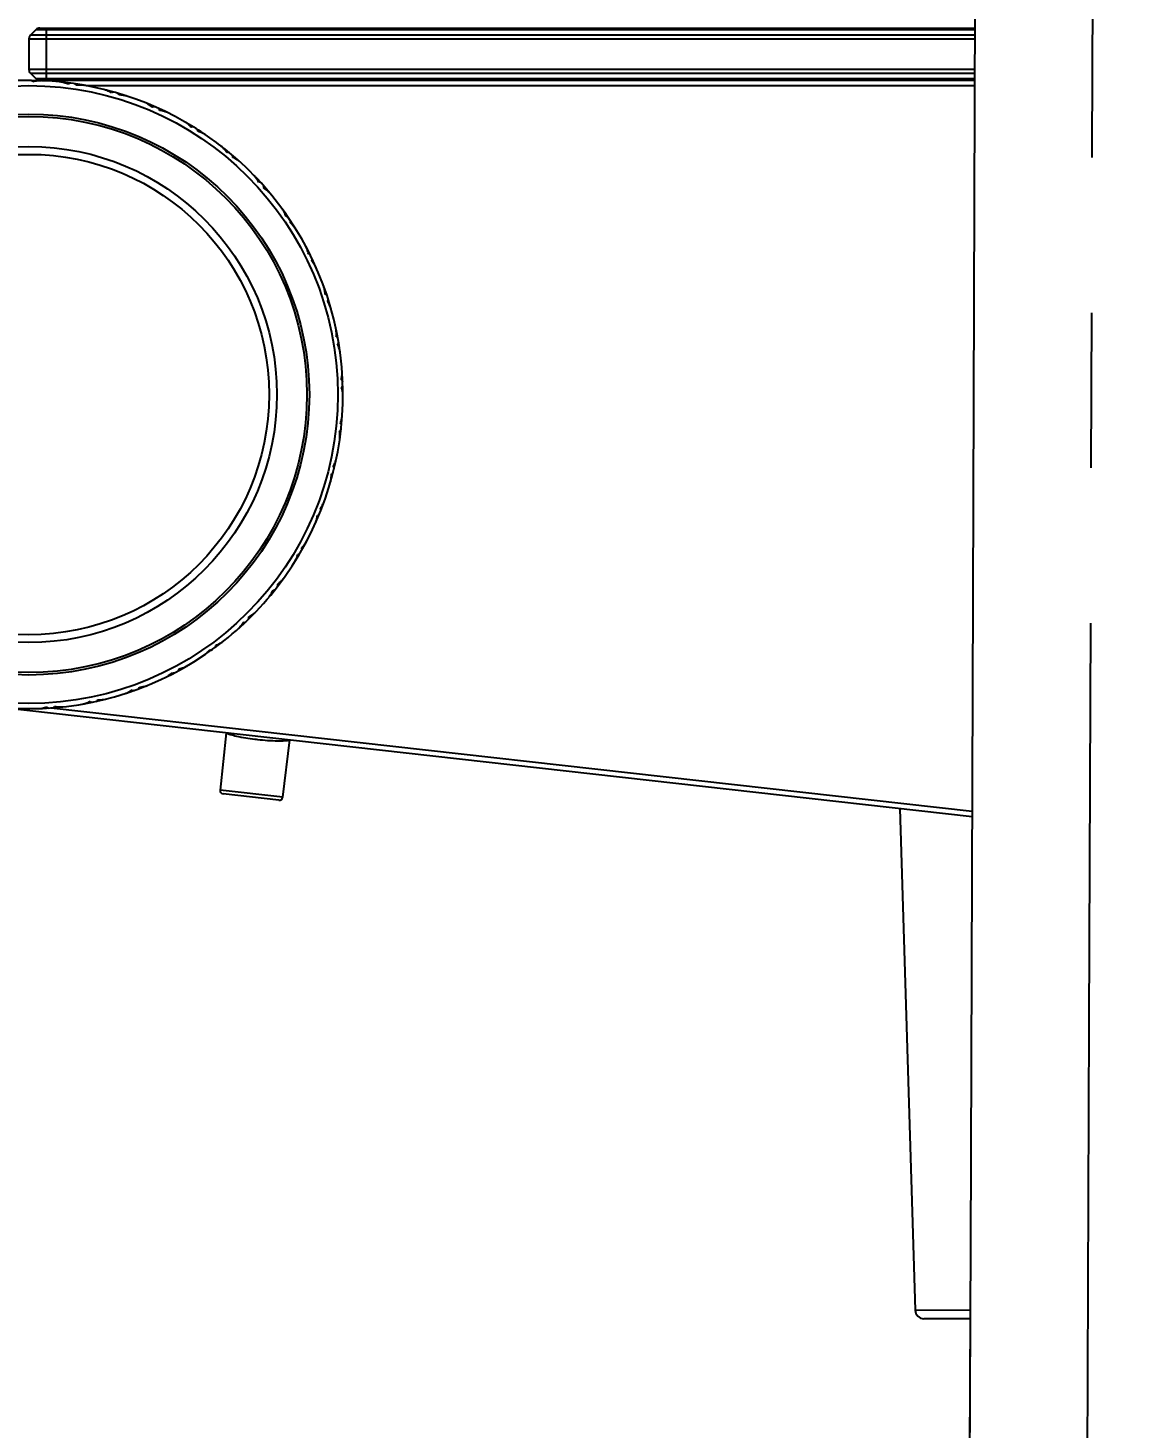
# Model space of a CAD drawing. Header units: millimetres. Extents: x 13495 to 14291, y -4366 to -3315.
# Drawn here: x 14091.98 to 14107.83, y -4010.02 to -3989.97 of the extents above; entities that cross this region are included whole.
import ezdxf

# ---------------------------------------------------------------- set-up
doc = ezdxf.new("R2010")
doc.units = ezdxf.units.MM
doc.header["$LTSCALE"] = 0.1
doc.linetypes.add('CENTER2', pattern=[28.575, 19.05, -3.175, 3.175, -3.175])
doc.linetypes.add('HIDDENX2', pattern=[19.05, 12.7, -6.35])
doc.layers.get('0').update_dxf_attribs({"lineweight": 15})
doc.layers.add('1', color=7, linetype='Continuous')
doc.layers.add('HIDDEN', color=8, linetype='HIDDENX2')
doc.styles.add('ARIAL', font='arial.ttf')
doc.dimstyles.new('사본 ISO-25', dxfattribs={"dimtxt": 4, "dimasz": 3.5, "dimexe": 0.5, "dimexo": 0.625, "dimgap": 1.5, "dimtad": 1, "dimtih": 1, "dimtoh": 1, "dimdec": 1, "dimlfac": 4, "dimdsep": 46, "dimtxsty": 'ARIAL', "dimcen": 0, "dimclrd": 3, "dimclre": 3, "dimclrt": 3, "dimadec": 1, "dimazin": 0, "dimtfac": 1, "dimtdec": 1, "dimtmove": 0, "dimatfit": 3, "dimfxl": 1.25, "dimtfill": 1, "dimarcsym": 0})

# ---------------------------------------------------------------- blocks, each defined once
blk = doc.blocks.new('*D99')
at = {"color": 3, "lineweight": -2, "transparency": 16777216}
for p, q in [((14083.858, -3991.964), (14083.858, -3978.484)), ((14118.498, -3989.497), (14118.498, -3978.484)), ((14114.998, -3978.984), (14087.358, -3978.984))]:
    blk.add_line(p, q, dxfattribs=at)
at = {"color": 3, "transparency": 16777216}
for points in [[(14087.358, -3978.401), (14087.358, -3979.567), (14083.858, -3978.984)], [(14114.998, -3978.401), (14114.998, -3979.567), (14118.498, -3978.984)]]:
    blk.add_solid(points, dxfattribs=at)
at = {"layer": 'Defpoints', "color": 0, "transparency": 16777216}
for p in [(14083.858, -3978.984), (14118.498, -3990.122), (14083.858, -3992.589)]:
    blk.add_point(p, dxfattribs=at)
at = {"color": 3, "transparency": 16777216, "insert": (14094.473, -3975.44), "char_height": 4, "attachment_point": 5, "style": 'ARIAL', "bg_fill": 3, "box_fill_scale": 1.1, "bg_fill_color": 256, "bg_fill_true_color": 13158600, "bg_fill_transparency": 0}
blk.add_mtext('139', dxfattribs=at)

msp = doc.modelspace()

# ---------------------------------------------------------------- linework, layer by layer
at = {"layer": '1', "color": 7, "linetype": 'Continuous'}
for p, q in [((14092.154, -3989.966), (14105.551, -3989.966)), ((14092.248, -3990.694), (14092.248, -3989.966)), ((14091.998, -3990.122), (14105.551, -3990.122)), ((14091.998, -3990.122), (14091.998, -3990.56)), ((14092.101, -3989.988), (14092.02, -3990.069)), ((14105.551, -3990.069), (14092.02, -3990.069)), ((14092.101, -3989.988), (14105.551, -3989.988)), ((14105.549, -3990.56), (14091.998, -3990.56)), ((14092.02, -3990.613), (14105.549, -3990.613)), ((14092.02, -3990.613), (14092.101, -3990.694)), ((14092.024, -3990.716), (14092.02, -3990.716)), ((14105.549, -3990.694), (14092.101, -3990.694)), ((14105.549, -3990.716), (14092.101, -3990.716)), ((14092.815, -3990.791), (14105.548, -3990.791)), ((14105.524, -3998.119), (14105.488, -4007.427)), ((14091.579, -3999.697), (14105.512, -4001.26)), ((14092.318, -3999.705), (14105.512, -4001.185)), ((14094.822, -4000.061), (14094.739, -4000.883)), ((14095.634, -4000.983), (14095.735, -4000.164)), ((14095.634, -4000.983), (14094.739, -4000.883)), ((14095.579, -4001.027), (14094.783, -4000.937)), ((14104.475, -4001.144), (14104.696, -4008.334)), ((14105.484, -4008.337), (14104.696, -4008.334)), ((14105.483, -4008.458), (14104.82, -4008.455))]:
    msp.add_line(p, q, dxfattribs=at)
for points in [[(14105.286, -3847.123), (14105.404, -3866.049), (14105.511, -3889.165), (14105.573, -3908.451), (14105.606, -3925.339), (14105.619, -3940.34), (14105.617, -3953.897), (14105.605, -3966.264), (14105.584, -3977.639), (14105.557, -3988.213), (14105.524, -3998.119)], [(14105.488, -4007.427), (14105.448, -4016.199), (14105.406, -4024.465), (14105.362, -4032.239), (14105.316, -4039.542), (14105.271, -4046.398), (14105.225, -4052.802), (14105.18, -4058.757), (14105.136, -4064.244), (14105.096, -4069.154), (14105.06, -4073.33), (14105.029, -4076.754), (14105.005, -4079.481)], [(14105.483, -4008.463), (14105.459, -4013.878), (14105.415, -4022.719), (14105.363, -4031.9), (14105.311, -4040.377), (14105.26, -4047.901), (14105.211, -4054.734), (14105.164, -4060.81), (14105.121, -4066.098), (14105.084, -4070.543)]]:
    msp.add_lwpolyline(points, dxfattribs=at)
for radius in [4.425, 4.018, 3.984, 3.553, 3.441]:
    msp.add_circle((14091.998, -3995.216), radius, dxfattribs=at)
for centre, radius, start, end in [((14092.154, -3990.041), 0.075, 90, 135), ((14092.073, -3990.122), 0.075, 135, 180), ((14092.073, -3990.56), 0.075, 180, 225), ((14091.998, -3995.216), 4.5, 89.7225, 306.3321), ((14091.998, -3995.216), 4.5, 58.3378, 89.668), ((14092.154, -3990.641), 0.075, 225, 240), ((14092.161, -3990.923), 0.203, 87.8212, 88.2078), ((14092.434, -3990.942), 0.203, 83.8077, 84.1789), ((14092.757, -3990.987), 0.203, 79.8212, 80.1932), ((14093.024, -3991.044), 0.203, 75.8077, 76.1789), ((14093.339, -3991.134), 0.203, 71.8212, 72.2078), ((14093.595, -3991.227), 0.203, 67.8077, 68.1789), ((14093.894, -3991.36), 0.203, 63.8212, 64.1932), ((14094.135, -3991.488), 0.203, 59.8077, 60.1789), ((14091.998, -3995.216), 4.5, 50.3378, 58.3321), ((14094.412, -3991.662), 0.203, 55.8212, 56.2078), ((14094.633, -3991.822), 0.203, 51.8077, 52.1789), ((14091.998, -3995.216), 4.5, 34.3378, 50.3321), ((14094.883, -3992.032), 0.203, 47.8212, 48.1932), ((14095.079, -3992.222), 0.203, 43.8077, 44.1789), ((14095.298, -3992.465), 0.203, 39.8212, 40.2078), ((14095.466, -3992.68), 0.203, 35.8077, 36.1789), ((14091.998, -3995.216), 4.5, 322.3378, 34.3321), ((14095.649, -3992.951), 0.203, 31.8212, 32.1932), ((14095.785, -3993.187), 0.203, 27.8077, 28.1789), ((14095.929, -3993.481), 0.203, 23.8212, 24.2078), ((14096.031, -3993.734), 0.203, 19.8077, 20.1789), ((14096.132, -3994.045), 0.203, 15.8212, 16.1932), ((14096.198, -3994.31), 0.203, 11.8077, 12.1789), ((14096.255, -3994.632), 0.203, 7.8212, 8.2078), ((14096.283, -3994.903), 0.203, 3.8077, 4.1789), ((14096.295, -3995.23), 0.203, 359.8212, 0.1932), ((14096.285, -3995.503), 0.203, 355.8077, 356.1789), ((14096.251, -3995.828), 0.203, 351.8212, 352.2078), ((14096.204, -3996.096), 0.203, 347.8077, 348.1789), ((14096.125, -3996.414), 0.203, 343.8212, 344.1932), ((14096.04, -3996.673), 0.203, 339.8077, 340.1789), ((14095.918, -3996.976), 0.203, 335.8212, 336.2078), ((14095.798, -3997.222), 0.203, 331.7931, 332.1788), ((14095.635, -3997.505), 0.203, 327.8212, 328.2078), ((14091.998, -3995.216), 4.5, 306.3378, 322.3321), ((14095.482, -3997.731), 0.203, 323.8078, 324.1789), ((14095.281, -3997.989), 0.203, 319.8212, 320.1932), ((14095.098, -3998.191), 0.203, 315.7931, 316.1788), ((14094.863, -3998.419), 0.203, 311.8212, 312.1932), ((14094.654, -3998.594), 0.203, 307.7931, 308.1788), ((14094.389, -3998.786), 0.203, 303.8212, 304.2078), ((14094.158, -3998.931), 0.203, 299.7931, 300.1788), ((14093.62, -3999.195), 0.203, 291.7931, 292.1788), ((14093.869, -3999.084), 0.203, 295.8212, 296.1932), ((14093.05, -3999.382), 0.203, 283.7931, 284.1788), ((14093.313, -3999.307), 0.203, 287.8212, 288.2078), ((14092.134, -3999.511), 0.203, 271.8212, 272.2078), ((14092.46, -3999.488), 0.203, 275.7931, 276.1788), ((14092.731, -3999.45), 0.203, 279.8212, 280.1932), ((14095.734, -3996.086), 4.097, 263.0215, 263.5496), ((14094.788, -4000.888), 0.05, 174.2014, 263.6014), ((14095.585, -4000.977), 0.05, 263.6014, 353.0014), ((14104.821, -4008.33), 0.125, 181.7567, 269.7567)]:
    msp.add_arc(centre, radius, start, end, dxfattribs=at)
for points, knots in [([(14092.053, -3990.735), (14092.051, -3990.732), (14092.044, -3990.723), (14092.032, -3990.716), (14092.024, -3990.716)], [0, 0, 0, 0, 0.295101, 1, 1, 1, 1]), ([(14092.598, -3990.757), (14092.59, -3990.755), (14092.578, -3990.76), (14092.57, -3990.768), (14092.567, -3990.771)], [0, 0, 0, 0, 0.704897, 1, 1, 1, 1]), ([(14092.676, -3990.786), (14092.674, -3990.783), (14092.669, -3990.773), (14092.658, -3990.765), (14092.65, -3990.764)], [0, 0, 0, 0, 0.295101, 1, 1, 1, 1]), ([(14093.213, -3990.884), (14093.205, -3990.881), (14093.192, -3990.884), (14093.183, -3990.891), (14093.18, -3990.893)], [0, 0, 0, 0, 0.704897, 1, 1, 1, 1]), ([(14093.286, -3990.923), (14093.285, -3990.92), (14093.281, -3990.91), (14093.271, -3990.9), (14093.263, -3990.898)], [0, 0, 0, 0, 0.295101, 1, 1, 1, 1]), ([(14093.804, -3991.095), (14093.797, -3991.092), (14093.784, -3991.093), (14093.773, -3991.098), (14093.771, -3991.1)], [0, 0, 0, 0, 0.704897, 1, 1, 1, 1]), ([(14093.871, -3991.145), (14093.87, -3991.141), (14093.867, -3991.13), (14093.859, -3991.119), (14093.852, -3991.116)], [0, 0, 0, 0, 0.295101, 1, 1, 1, 1]), ([(14094.36, -3991.386), (14094.353, -3991.382), (14094.34, -3991.381), (14094.329, -3991.385), (14094.326, -3991.387)], [0, 0, 0, 0, 0.704897, 1, 1, 1, 1]), ([(14094.419, -3991.445), (14094.419, -3991.441), (14094.418, -3991.43), (14094.412, -3991.418), (14094.405, -3991.414)], [0, 0, 0, 0, 0.295101, 1, 1, 1, 1]), ([(14094.87, -3991.752), (14094.864, -3991.747), (14094.851, -3991.745), (14094.84, -3991.747), (14094.836, -3991.748)], [0, 0, 0, 0, 0.704897, 1, 1, 1, 1]), ([(14094.921, -3991.819), (14094.921, -3991.815), (14094.921, -3991.804), (14094.917, -3991.791), (14094.91, -3991.786)], [0, 0, 0, 0, 0.295101, 1, 1, 1, 1]), ([(14095.325, -3992.186), (14095.319, -3992.18), (14095.307, -3992.175), (14095.295, -3992.176), (14095.292, -3992.177)], [0, 0, 0, 0, 0.704897, 1, 1, 1, 1]), ([(14095.365, -3992.258), (14095.366, -3992.255), (14095.368, -3992.244), (14095.365, -3992.231), (14095.359, -3992.225)], [0, 0, 0, 0, 0.295101, 1, 1, 1, 1]), ([(14095.714, -3992.678), (14095.709, -3992.672), (14095.698, -3992.666), (14095.686, -3992.665), (14095.683, -3992.665)], [0, 0, 0, 0, 0.704897, 1, 1, 1, 1]), ([(14095.744, -3992.756), (14095.745, -3992.753), (14095.749, -3992.742), (14095.748, -3992.728), (14095.743, -3992.722)], [0, 0, 0, 0, 0.295101, 1, 1, 1, 1]), ([(14096.031, -3993.22), (14096.027, -3993.213), (14096.017, -3993.205), (14096.005, -3993.203), (14096.002, -3993.202)], [0, 0, 0, 0, 0.704897, 1, 1, 1, 1]), ([(14096.05, -3993.301), (14096.052, -3993.298), (14096.057, -3993.288), (14096.057, -3993.275), (14096.054, -3993.267)], [0, 0, 0, 0, 0.295101, 1, 1, 1, 1]), ([(14096.27, -3993.801), (14096.267, -3993.793), (14096.257, -3993.784), (14096.246, -3993.78), (14096.243, -3993.779)], [0, 0, 0, 0, 0.704897, 1, 1, 1, 1]), ([(14096.277, -3993.884), (14096.279, -3993.881), (14096.286, -3993.871), (14096.288, -3993.858), (14096.286, -3993.851)], [0, 0, 0, 0, 0.295101, 1, 1, 1, 1]), ([(14096.425, -3994.409), (14096.423, -3994.401), (14096.415, -3994.391), (14096.405, -3994.385), (14096.402, -3994.384)], [0, 0, 0, 0, 0.704897, 1, 1, 1, 1]), ([(14096.421, -3994.492), (14096.423, -3994.49), (14096.431, -3994.481), (14096.435, -3994.469), (14096.434, -3994.461)], [0, 0, 0, 0, 0.295101, 1, 1, 1, 1]), ([(14096.494, -3995.033), (14096.494, -3995.025), (14096.487, -3995.014), (14096.478, -3995.007), (14096.475, -3995.005)], [0, 0, 0, 0, 0.704897, 1, 1, 1, 1]), ([(14096.479, -3995.115), (14096.481, -3995.113), (14096.49, -3995.105), (14096.496, -3995.094), (14096.496, -3995.085)], [0, 0, 0, 0, 0.295101, 1, 1, 1, 1]), ([(14096.449, -3995.739), (14096.452, -3995.738), (14096.462, -3995.732), (14096.47, -3995.721), (14096.47, -3995.713)], [0, 0, 0, 0, 0.295101, 1, 1, 1, 1]), ([(14096.476, -3995.661), (14096.477, -3995.653), (14096.472, -3995.64), (14096.463, -3995.632), (14096.461, -3995.63)], [0, 0, 0, 0, 0.704897, 1, 1, 1, 1]), ([(14096.333, -3996.354), (14096.336, -3996.353), (14096.347, -3996.348), (14096.356, -3996.338), (14096.358, -3996.33)], [0, 0, 0, 0, 0.295101, 1, 1, 1, 1]), ([(14096.37, -3996.28), (14096.372, -3996.272), (14096.369, -3996.259), (14096.362, -3996.25), (14096.36, -3996.247)], [0, 0, 0, 0, 0.704897, 1, 1, 1, 1]), ([(14096.133, -3996.946), (14096.136, -3996.945), (14096.147, -3996.942), (14096.157, -3996.934), (14096.16, -3996.926)], [0, 0, 0, 0, 0.295101, 1, 1, 1, 1]), ([(14096.18, -3996.878), (14096.183, -3996.87), (14096.181, -3996.857), (14096.176, -3996.847), (14096.174, -3996.844)], [0, 0, 0, 0, 0.704897, 1, 1, 1, 1]), ([(14095.852, -3997.505), (14095.855, -3997.504), (14095.866, -3997.503), (14095.878, -3997.496), (14095.882, -3997.489)], [0, 0, 0, 0, 0.295101, 1, 1, 1, 1]), ([(14095.908, -3997.444), (14095.912, -3997.437), (14095.912, -3997.423), (14095.908, -3997.413), (14095.906, -3997.41)], [0, 0, 0, 0, 0.704897, 1, 1, 1, 1]), ([(14095.56, -3997.966), (14095.565, -3997.96), (14095.567, -3997.947), (14095.564, -3997.935), (14095.563, -3997.932)], [0, 0, 0, 0, 0.704897, 1, 1, 1, 1]), ([(14095.496, -3998.019), (14095.499, -3998.019), (14095.511, -3998.019), (14095.523, -3998.014), (14095.528, -3998.007)], [0, 0, 0, 0, 0.295101, 1, 1, 1, 1]), ([(14095.072, -3998.478), (14095.075, -3998.479), (14095.086, -3998.481), (14095.099, -3998.477), (14095.105, -3998.471)], [0, 0, 0, 0, 0.295101, 1, 1, 1, 1]), ([(14095.143, -3998.435), (14095.148, -3998.429), (14095.152, -3998.417), (14095.151, -3998.405), (14095.151, -3998.402)], [0, 0, 0, 0, 0.704897, 1, 1, 1, 1]), ([(14094.588, -3998.874), (14094.591, -3998.875), (14094.602, -3998.879), (14094.615, -3998.877), (14094.622, -3998.872)], [0, 0, 0, 0, 0.295116, 1, 1, 1, 1]), ([(14094.664, -3998.841), (14094.671, -3998.837), (14094.676, -3998.825), (14094.677, -3998.813), (14094.677, -3998.81)], [0, 0, 0, 0, 0.704897, 1, 1, 1, 1]), ([(14094.053, -3999.199), (14094.056, -3999.201), (14094.067, -3999.205), (14094.08, -3999.206), (14094.087, -3999.202)], [0, 0, 0, 0, 0.295101, 1, 1, 1, 1]), ([(14094.134, -3999.177), (14094.141, -3999.173), (14094.148, -3999.162), (14094.15, -3999.151), (14094.15, -3999.147)], [0, 0, 0, 0, 0.704897, 1, 1, 1, 1]), ([(14092.959, -3999.612), (14092.967, -3999.611), (14092.977, -3999.602), (14092.982, -3999.592), (14092.983, -3999.589)], [0, 0, 0, 0, 0.704897, 1, 1, 1, 1]), ([(14093.479, -3999.446), (14093.482, -3999.448), (14093.492, -3999.454), (14093.505, -3999.457), (14093.512, -3999.454)], [0, 0, 0, 0, 0.295101, 1, 1, 1, 1]), ([(14093.561, -3999.436), (14093.569, -3999.433), (14093.578, -3999.423), (14093.581, -3999.412), (14093.582, -3999.409)], [0, 0, 0, 0, 0.704897, 1, 1, 1, 1]), ([(14092.256, -3999.691), (14092.258, -3999.693), (14092.266, -3999.702), (14092.278, -3999.708), (14092.286, -3999.707)], [0, 0, 0, 0, 0.295101, 1, 1, 1, 1]), ([(14092.338, -3999.703), (14092.346, -3999.703), (14092.357, -3999.696), (14092.364, -3999.686), (14092.365, -3999.683)], [0, 0, 0, 0, 0.704897, 1, 1, 1, 1]), ([(14092.876, -3999.611), (14092.878, -3999.614), (14092.887, -3999.621), (14092.9, -3999.625), (14092.908, -3999.623)], [0, 0, 0, 0, 0.295101, 1, 1, 1, 1]), ([(14094.832, -4000.062), (14094.846, -4000.074), (14094.894, -4000.09), (14095.028, -4000.124), (14095.148, -4000.141), (14095.236, -4000.152)], [0, 0, 0, 0, 0.132486, 0.358029, 1, 1, 1, 1]), ([(14095.274, -4000.157), (14095.37, -4000.167), (14095.501, -4000.178), (14095.651, -4000.176), (14095.707, -4000.171), (14095.725, -4000.163)], [0, 0, 0, 0, 0.640164, 0.867877, 1, 1, 1, 1])]:
    msp.add_open_spline(points, degree=3, knots=knots, dxfattribs=at)
for points in [[(14092.121, -3990.722), (14092.098, -3990.725), (14092.075, -3990.729), (14092.053, -3990.735)], [(14092.168, -3990.72), (14092.152, -3990.719), (14092.137, -3990.72), (14092.121, -3990.722)], [(14092.501, -3990.749), (14092.486, -3990.745), (14092.471, -3990.741), (14092.456, -3990.74)], [(14092.567, -3990.771), (14092.546, -3990.762), (14092.524, -3990.755), (14092.501, -3990.749)], [(14092.746, -3990.783), (14092.722, -3990.782), (14092.699, -3990.784), (14092.676, -3990.786)], [(14092.792, -3990.787), (14092.777, -3990.784), (14092.761, -3990.783), (14092.746, -3990.783)], [(14093.118, -3990.862), (14093.104, -3990.856), (14093.089, -3990.851), (14093.074, -3990.847)], [(14093.18, -3990.893), (14093.16, -3990.882), (14093.139, -3990.871), (14093.118, -3990.862)], [(14093.355, -3990.93), (14093.332, -3990.926), (14093.309, -3990.924), (14093.286, -3990.923)], [(14093.401, -3990.941), (14093.386, -3990.936), (14093.371, -3990.933), (14093.355, -3990.93)], [(14093.713, -3991.06), (14093.7, -3991.052), (14093.686, -3991.045), (14093.672, -3991.039)], [(14093.771, -3991.1), (14093.752, -3991.086), (14093.733, -3991.072), (14093.713, -3991.06)], [(14093.939, -3991.161), (14093.916, -3991.154), (14093.894, -3991.149), (14093.871, -3991.145)], [(14093.982, -3991.177), (14093.968, -3991.171), (14093.953, -3991.165), (14093.939, -3991.161)], [(14094.275, -3991.34), (14094.263, -3991.33), (14094.25, -3991.321), (14094.237, -3991.313)], [(14094.326, -3991.387), (14094.31, -3991.37), (14094.293, -3991.354), (14094.275, -3991.34)], [(14094.484, -3991.47), (14094.463, -3991.46), (14094.441, -3991.452), (14094.419, -3991.445)], [(14094.525, -3991.493), (14094.512, -3991.484), (14094.498, -3991.477), (14094.484, -3991.47)], [(14094.792, -3991.694), (14094.782, -3991.683), (14094.77, -3991.672), (14094.758, -3991.662)], [(14094.836, -3991.748), (14094.823, -3991.729), (14094.808, -3991.711), (14094.792, -3991.694)], [(14094.981, -3991.853), (14094.962, -3991.84), (14094.941, -3991.829), (14094.921, -3991.819)], [(14095.018, -3991.881), (14095.007, -3991.87), (14094.994, -3991.861), (14094.981, -3991.853)], [(14095.255, -3992.117), (14095.246, -3992.105), (14095.237, -3992.092), (14095.226, -3992.081)], [(14095.292, -3992.177), (14095.281, -3992.156), (14095.269, -3992.136), (14095.255, -3992.117)], [(14095.42, -3992.301), (14095.403, -3992.286), (14095.384, -3992.271), (14095.365, -3992.258)], [(14095.453, -3992.334), (14095.443, -3992.322), (14095.432, -3992.311), (14095.42, -3992.301)], [(14095.655, -3992.601), (14095.648, -3992.587), (14095.64, -3992.573), (14095.631, -3992.561)], [(14095.683, -3992.665), (14095.674, -3992.643), (14095.665, -3992.621), (14095.655, -3992.601)], [(14095.793, -3992.806), (14095.778, -3992.788), (14095.761, -3992.771), (14095.744, -3992.756)], [(14095.821, -3992.843), (14095.813, -3992.829), (14095.803, -3992.817), (14095.793, -3992.806)], [(14095.983, -3993.135), (14095.978, -3993.121), (14095.972, -3993.106), (14095.965, -3993.092)], [(14096.002, -3993.202), (14095.997, -3993.18), (14095.991, -3993.157), (14095.983, -3993.135)], [(14096.091, -3993.357), (14096.079, -3993.338), (14096.065, -3993.319), (14096.05, -3993.301)], [(14096.114, -3993.398), (14096.108, -3993.384), (14096.1, -3993.37), (14096.091, -3993.357)], [(14096.234, -3993.71), (14096.231, -3993.695), (14096.227, -3993.68), (14096.222, -3993.665)], [(14096.243, -3993.779), (14096.241, -3993.756), (14096.239, -3993.733), (14096.234, -3993.71)], [(14096.31, -3993.945), (14096.301, -3993.924), (14096.289, -3993.903), (14096.277, -3993.884)], [(14096.327, -3993.988), (14096.323, -3993.973), (14096.317, -3993.959), (14096.31, -3993.945)], [(14096.402, -3994.314), (14096.402, -3994.299), (14096.4, -3994.283), (14096.397, -3994.268)], [(14096.402, -3994.384), (14096.403, -3994.361), (14096.404, -3994.337), (14096.402, -3994.314)], [(14096.445, -3994.557), (14096.439, -3994.535), (14096.43, -3994.513), (14096.421, -3994.492)], [(14096.456, -3994.603), (14096.454, -3994.587), (14096.45, -3994.572), (14096.445, -3994.557)], [(14096.475, -3995.005), (14096.48, -3994.982), (14096.483, -3994.959), (14096.485, -3994.936)], [(14096.485, -3994.936), (14096.486, -3994.921), (14096.487, -3994.905), (14096.486, -3994.89)], [(14096.494, -3995.183), (14096.49, -3995.16), (14096.485, -3995.137), (14096.479, -3995.115)], [(14096.498, -3995.229), (14096.498, -3995.214), (14096.496, -3995.198), (14096.494, -3995.183)], [(14096.461, -3995.63), (14096.468, -3995.608), (14096.475, -3995.586), (14096.48, -3995.563)], [(14096.48, -3995.563), (14096.484, -3995.548), (14096.487, -3995.533), (14096.488, -3995.517)], [(14096.455, -3995.809), (14096.454, -3995.786), (14096.452, -3995.762), (14096.449, -3995.739)], [(14096.452, -3995.855), (14096.454, -3995.84), (14096.455, -3995.824), (14096.455, -3995.809)], [(14096.36, -3996.247), (14096.37, -3996.227), (14096.38, -3996.205), (14096.389, -3996.184)], [(14096.389, -3996.184), (14096.394, -3996.169), (14096.399, -3996.155), (14096.402, -3996.139)], [(14096.329, -3996.423), (14096.332, -3996.4), (14096.333, -3996.377), (14096.333, -3996.354)], [(14096.32, -3996.469), (14096.324, -3996.454), (14096.327, -3996.439), (14096.329, -3996.423)], [(14096.174, -3996.844), (14096.187, -3996.825), (14096.2, -3996.806), (14096.211, -3996.785)], [(14096.211, -3996.785), (14096.219, -3996.772), (14096.226, -3996.758), (14096.231, -3996.743)], [(14096.119, -3997.014), (14096.125, -3996.992), (14096.129, -3996.969), (14096.133, -3996.946)], [(14096.104, -3997.058), (14096.11, -3997.044), (14096.115, -3997.029), (14096.119, -3997.014)], [(14095.906, -3997.41), (14095.923, -3997.393), (14095.938, -3997.375), (14095.952, -3997.357)], [(14095.952, -3997.357), (14095.961, -3997.344), (14095.97, -3997.331), (14095.977, -3997.318)], [(14095.807, -3997.612), (14095.815, -3997.599), (14095.822, -3997.585), (14095.828, -3997.57)], [(14095.828, -3997.57), (14095.837, -3997.549), (14095.845, -3997.527), (14095.852, -3997.505)], [(14095.563, -3997.932), (14095.581, -3997.918), (14095.599, -3997.902), (14095.615, -3997.886)], [(14095.615, -3997.886), (14095.626, -3997.875), (14095.637, -3997.863), (14095.646, -3997.851)], [(14095.437, -3998.119), (14095.447, -3998.107), (14095.455, -3998.094), (14095.463, -3998.081)], [(14095.463, -3998.081), (14095.475, -3998.061), (14095.486, -3998.04), (14095.496, -3998.019)], [(14095.151, -3998.402), (14095.171, -3998.39), (14095.19, -3998.378), (14095.209, -3998.363)], [(14095.209, -3998.363), (14095.221, -3998.354), (14095.233, -3998.344), (14095.244, -3998.333)], [(14094.999, -3998.569), (14095.011, -3998.559), (14095.021, -3998.547), (14095.031, -3998.535)], [(14095.031, -3998.535), (14095.046, -3998.517), (14095.059, -3998.498), (14095.072, -3998.478)], [(14094.677, -3998.81), (14094.698, -3998.801), (14094.719, -3998.791), (14094.739, -3998.78)], [(14094.739, -3998.78), (14094.753, -3998.772), (14094.766, -3998.764), (14094.778, -3998.754)], [(14094.504, -3998.954), (14094.516, -3998.945), (14094.528, -3998.935), (14094.54, -3998.925)], [(14094.54, -3998.925), (14094.557, -3998.909), (14094.573, -3998.892), (14094.588, -3998.874)], [(14093.999, -3999.243), (14094.018, -3999.229), (14094.036, -3999.215), (14094.053, -3999.199)], [(14094.15, -3999.147), (14094.173, -3999.142), (14094.195, -3999.135), (14094.217, -3999.127)], [(14094.217, -3999.127), (14094.231, -3999.121), (14094.245, -3999.115), (14094.259, -3999.107)], [(14093.582, -3999.409), (14093.605, -3999.406), (14093.628, -3999.403), (14093.651, -3999.397)], [(14093.651, -3999.397), (14093.666, -3999.394), (14093.681, -3999.39), (14093.695, -3999.384)], [(14093.959, -3999.266), (14093.973, -3999.26), (14093.986, -3999.251), (14093.999, -3999.243)], [(14092.983, -3999.589), (14093.007, -3999.589), (14093.03, -3999.589), (14093.053, -3999.587)], [(14093.053, -3999.587), (14093.068, -3999.585), (14093.084, -3999.583), (14093.099, -3999.58)], [(14093.376, -3999.5), (14093.391, -3999.495), (14093.405, -3999.489), (14093.419, -3999.482)], [(14093.419, -3999.482), (14093.44, -3999.471), (14093.46, -3999.459), (14093.479, -3999.446)], [(14092.142, -3999.714), (14092.158, -3999.713), (14092.173, -3999.711), (14092.188, -3999.708)], [(14092.188, -3999.708), (14092.211, -3999.704), (14092.234, -3999.698), (14092.256, -3999.691)], [(14092.365, -3999.683), (14092.388, -3999.687), (14092.411, -3999.69), (14092.435, -3999.691)], [(14092.435, -3999.691), (14092.45, -3999.692), (14092.466, -3999.692), (14092.481, -3999.69)], [(14092.767, -3999.65), (14092.782, -3999.647), (14092.797, -3999.643), (14092.812, -3999.638)], [(14092.812, -3999.638), (14092.834, -3999.631), (14092.855, -3999.621), (14092.876, -3999.611)]]:
    msp.add_open_spline(points, degree=3, dxfattribs=at)
at = {"layer": 'HIDDEN', "color": 1, "linetype": 'CENTER2', "ltscale": 7}
msp.add_open_spline([(14106.674, -4091.833), (14106.923, -4058.46), (14107.128, -4025.086), (14107.234, -3991.712), (14107.309, -3968.02), (14107.36, -3919.824), (14107.109, -3871.628), (14107, -3847.123)], degree=3, knots=[-0.692461, -0.692461, -0.692461, -0.692461, 0, 0, 0, 0.491567, 1, 1, 1, 1], dxfattribs=at)

# ---------------------------------------------------------------- next in the draw order: dimensions: what is measured, and where the dimension line sits
dim = msp.add_linear_dim(base=(14083.858, -3978.984), p1=(14118.498, -3990.122), p2=(14083.858, -3992.589), text='139', dimstyle='사본 ISO-25')
dim.commit()
dim.dimension.update_dxf_attribs({"geometry": '*D99', "text_midpoint": (14094.473, -3978.984), "dimtype": 160})

doc.saveas('drawing.dxf')
